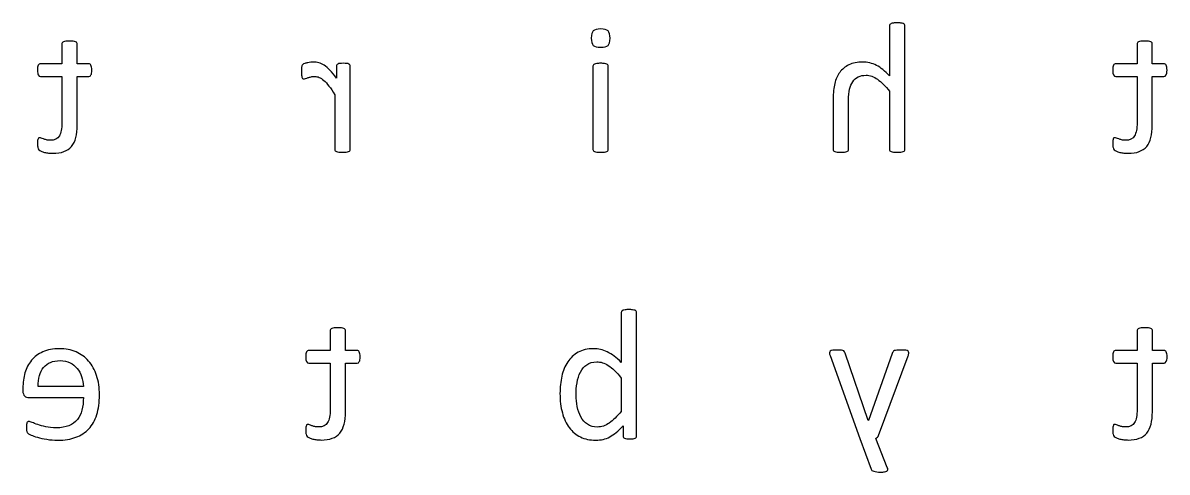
# Model space of a CAD drawing. Extents: x 4 to 604, y -23 to 293.
# Drawn here: x 379.1 to 442.9, y 209.4 to 234.4 of the extents above; entities that cross this region are included whole.
import ezdxf

# ---------------------------------------------------------------- set-up
doc = ezdxf.new("R2010")
doc.units = 0
doc.layers.add('Layer_1', color=7, linetype='CONTINUOUS')

msp = doc.modelspace()

# ---------------------------------------------------------------- linework, layer by layer
at = {"layer": 'Layer_1', "color": 1}
for p, q in [((427.418923, 234.25988), (427.418923, 231.480476)), ((428.269598, 227.370672), (428.269598, 234.25988)), ((410.781556, 233.579211), (410.781556, 233.579211)), ((381.262467, 233.249177), (381.262467, 232.145666)), ((382.113113, 232.145666), (382.113113, 233.249177)), ((441.221001, 233.249177), (441.221001, 232.145666)), ((442.071675, 232.145666), (442.071675, 233.249177)), ((381.262467, 232.145666), (380.071517, 232.145666)), ((382.757567, 232.145666), (382.113113, 232.145666)), ((394.624927, 231.707375), (394.625491, 231.707366)), ((396.568958, 232.011613), (396.568958, 231.336097)), ((397.337224, 227.370677), (397.337224, 232.011613)), ((410.879488, 232.011607), (410.879488, 227.370672)), ((411.730134, 227.370672), (411.730134, 232.011607)), ((441.221001, 232.145666), (440.03008, 232.145666)), ((442.716102, 232.145666), (442.071675, 232.145666)), ((380.071658, 231.439227), (381.262608, 231.439227)), ((381.262608, 231.439227), (381.262608, 228.850617)), ((382.113226, 228.72686), (382.113226, 231.439227)), ((382.113226, 231.439227), (382.762845, 231.439227)), ((440.030221, 231.439227), (441.221142, 231.439227)), ((441.221142, 231.439227), (441.221142, 228.850617)), ((442.07176, 228.72686), (442.07176, 231.439227)), ((442.07176, 231.439227), (442.721351, 231.439227)), ((396.486578, 230.423379), (396.486578, 227.370677)), ((427.418923, 230.61417), (427.418923, 227.370672)), ((424.274008, 230.196484), (424.274065, 227.370672)), ((425.124682, 227.370672), (425.124682, 230.088195)), ((379.90176, 227.710995), (379.901506, 227.711006)), ((439.860295, 227.710995), (439.860069, 227.711006)), ((412.457336, 218.277644), (412.457336, 215.498238)), ((413.30801, 211.388436), (413.30801, 218.277644)), ((396.22476, 217.266936), (396.22476, 216.163427)), ((397.075434, 216.163427), (397.075434, 217.266936)), ((441.22594, 217.266936), (441.22594, 216.163427)), ((442.076586, 216.163427), (442.076586, 217.266936)), ((396.22476, 216.163427), (395.03381, 216.163427)), ((397.71986, 216.163427), (397.075434, 216.163427)), ((424.100216, 215.874688), (425.765468, 211.259519)), ((426.224305, 212.265072), (424.945725, 216.008761)), ((427.564832, 215.988133), (426.239827, 212.265072)), ((426.796623, 211.424538), (428.451546, 215.859208)), ((441.22594, 216.163427), (440.03499, 216.163427)), ((442.721012, 216.163427), (442.076586, 216.163427)), ((395.033698, 215.456991), (396.224647, 215.456991)), ((396.224647, 215.456991), (396.224647, 212.868378)), ((397.075547, 212.744621), (397.075547, 215.456991)), ((397.075547, 215.456991), (397.72511, 215.456991)), ((440.034878, 215.456991), (441.225827, 215.456991)), ((441.225827, 215.456991), (441.225827, 212.868378)), ((442.076699, 212.744621), (442.076699, 215.456991)), ((442.076699, 215.456991), (442.726262, 215.456991)), ((412.457307, 214.621619), (412.457307, 212.770402)), ((379.088227, 214.064724), (379.088114, 213.910009)), ((382.459851, 214.162683), (379.943924, 214.162683)), ((409.039201, 213.770781), (409.039173, 213.770781)), ((379.41806, 213.538732), (382.459851, 213.538732)), ((409.936244, 213.672805), (409.936244, 213.672805)), ((412.555238, 211.95566), (412.555238, 211.388436)), ((426.239827, 212.265072), (426.224305, 212.265072)), ((394.863489, 211.728753), (394.8638, 211.72877)), ((425.765468, 211.259519), (426.384156, 209.552687)), ((427.291585, 209.645513), (426.652295, 211.259528)), ((439.864698, 211.728753), (439.86498, 211.72877))]:
    msp.add_line(p, q, dxfattribs=at)
for points in [[(427.439526, 234.332075), (427.425697, 234.311445), (427.418923, 234.287374), (427.418923, 234.25988)], [(427.506582, 234.38364), (427.475622, 234.369896), (427.453298, 234.352694), (427.439526, 234.332075)], [(427.635444, 234.41458), (427.580467, 234.407694), (427.537513, 234.397393), (427.506582, 234.38364)], [(427.846829, 234.424881), (427.76092, 234.424873), (427.690449, 234.421438), (427.635444, 234.41458)], [(428.053048, 234.41458), (427.998072, 234.421438), (427.929322, 234.424881), (427.846829, 234.424881)], [(428.184508, 234.38364), (428.151854, 234.397384), (428.108054, 234.407685), (428.053048, 234.41458)], [(428.251535, 234.332075), (428.2394, 234.352706), (428.217161, 234.369882), (428.184508, 234.38364)], [(428.269598, 234.25988), (428.269598, 234.287368), (428.263671, 234.311439), (428.251535, 234.332075)], [(410.892385, 233.978846), (410.818471, 233.908366), (410.781556, 233.775155), (410.781556, 233.579211)], [(410.781556, 233.579211), (410.781556, 233.379818), (410.819346, 233.244027), (410.894953, 233.171843)], [(411.302256, 234.084558), (411.102895, 234.084549), (410.966299, 234.049314), (410.892385, 233.978846)], [(411.719861, 233.976269), (411.644225, 234.048456), (411.505033, 234.084549), (411.302256, 234.084558)], [(411.833286, 233.568898), (411.833286, 233.76828), (411.795468, 233.904071), (411.719861, 233.976269)], [(411.722429, 233.16926), (411.796343, 233.239728), (411.833286, 233.372943), (411.833286, 233.568898)], [(381.283069, 233.316213), (381.26924, 233.295583), (381.262467, 233.273237), (381.262467, 233.249177)], [(381.350097, 233.370358), (381.319165, 233.354892), (381.296813, 233.336833), (381.283069, 233.316213)], [(381.478959, 233.403877), (381.423982, 233.396991), (381.381028, 233.385815), (381.350097, 233.370358)], [(381.690344, 233.414178), (381.604435, 233.414173), (381.533964, 233.410735), (381.478959, 233.403877)], [(381.896592, 233.403877), (381.841587, 233.410735), (381.772837, 233.414178), (381.690344, 233.414178)], [(382.028023, 233.370358), (381.99537, 233.385824), (381.951569, 233.397), (381.896592, 233.403877)], [(382.09505, 233.316213), (382.082915, 233.336844), (382.060704, 233.354881), (382.028023, 233.370358)], [(382.113113, 233.249177), (382.113113, 233.273223), (382.107186, 233.29558), (382.09505, 233.316213)], [(410.894953, 233.171843), (410.970589, 233.099642), (411.109781, 233.063546), (411.312586, 233.063551)], [(411.312586, 233.063551), (411.511919, 233.063546), (411.648515, 233.098784), (411.722429, 233.16926)], [(441.241603, 233.316213), (441.227774, 233.295583), (441.221001, 233.273237), (441.221001, 233.249177)], [(441.308603, 233.370358), (441.2777, 233.354892), (441.255348, 233.336833), (441.241603, 233.316213)], [(441.437522, 233.403877), (441.382517, 233.396991), (441.339534, 233.385815), (441.308603, 233.370358)], [(441.648878, 233.414178), (441.56297, 233.414173), (441.492499, 233.410735), (441.437522, 233.403877)], [(441.855126, 233.403877), (441.800121, 233.410735), (441.731372, 233.414178), (441.648878, 233.414178)], [(441.986585, 233.370358), (441.953932, 233.385824), (441.910103, 233.397), (441.855126, 233.403877)], [(442.053613, 233.316213), (442.041478, 233.336844), (442.019238, 233.354881), (441.986585, 233.370358)], [(442.071675, 233.249177), (442.071675, 233.273223), (442.065749, 233.29558), (442.053613, 233.316213)], [(379.911723, 231.954886), (379.90495, 231.910191), (379.901563, 231.855186), (379.901563, 231.789874)], [(379.901563, 231.789874), (379.901563, 231.666114), (379.917085, 231.576734), (379.94796, 231.521734)], [(379.945223, 232.065755), (379.9297, 232.036528), (379.918694, 231.999573), (379.911723, 231.954886)], [(379.999381, 232.127632), (379.978779, 232.115609), (379.960717, 232.09497), (379.945223, 232.065755)], [(380.071517, 232.145666), (380.044142, 232.145663), (380.019983, 232.139654), (379.999381, 232.127632)], [(382.8323, 232.127632), (382.810004, 232.139654), (382.785056, 232.145666), (382.757567, 232.145666)], [(382.88643, 232.065755), (382.872601, 232.09497), (382.854652, 232.115595), (382.8323, 232.127632)], [(382.919958, 231.954886), (382.911209, 231.999573), (382.900202, 232.036528), (382.88643, 232.065755)], [(382.886543, 231.521734), (382.917474, 231.576734), (382.932968, 231.666114), (382.93294, 231.789874)], [(382.93294, 231.789874), (382.932968, 231.855186), (382.928707, 231.910191), (382.919958, 231.954886)], [(394.627749, 231.895591), (394.624927, 231.849177), (394.624927, 231.786439), (394.624927, 231.707375)], [(394.625491, 231.707366), (394.625491, 231.631733), (394.628314, 231.568135), (394.630571, 231.516573)], [(394.638191, 232.001303), (394.633111, 231.97723), (394.629725, 231.941997), (394.627749, 231.895591)], [(394.656254, 232.060604), (394.64948, 232.045138), (394.643271, 232.025363), (394.638191, 232.001303)], [(394.697514, 232.109592), (394.676912, 232.092405), (394.66314, 232.076067), (394.656254, 232.060604)], [(394.803207, 232.161154), (394.753366, 232.143967), (394.718145, 232.126774), (394.697514, 232.109592)], [(394.970734, 232.207566), (394.908871, 232.193821), (394.853019, 232.178339), (394.803207, 232.161154)], [(395.14859, 232.235926), (395.09192, 232.230761), (395.032625, 232.221307), (394.970734, 232.207566)], [(395.300708, 232.243659), (395.256032, 232.243653), (395.205317, 232.241119), (395.14859, 232.235926)], [(395.597154, 232.204983), (395.499195, 232.23075), (395.400361, 232.243653), (395.300708, 232.243659)], [(395.8936, 232.065757), (395.79392, 232.132785), (395.695085, 232.179197), (395.597154, 232.204983)], [(396.210677, 231.789877), (396.098945, 231.906756), (395.993253, 231.998715), (395.8936, 232.065757)], [(396.568958, 231.336097), (396.441817, 231.521732), (396.322352, 231.672991), (396.210677, 231.789877)], [(396.58702, 232.081226), (396.574885, 232.062317), (396.568958, 232.03911), (396.568958, 232.011613)], [(396.646315, 232.132791), (396.618658, 232.117325), (396.599043, 232.100129), (396.58702, 232.081226)], [(396.762309, 232.163734), (396.712468, 232.158569), (396.673804, 232.148268), (396.646315, 232.132791)], [(396.950494, 232.171466), (396.874859, 232.171461), (396.812121, 232.168926), (396.762309, 232.163734)], [(397.14122, 232.163734), (397.093101, 232.16887), (397.029545, 232.171466), (396.950494, 232.171466)], [(397.25981, 232.132791), (397.228878, 232.148257), (397.189367, 232.158558), (397.14122, 232.163734)], [(397.321701, 232.081226), (397.311259, 232.100135), (397.29077, 232.117317), (397.25981, 232.132791)], [(397.337224, 232.011613), (397.337224, 232.039101), (397.332144, 232.062314), (397.321701, 232.081226)], [(410.90009, 232.078641), (410.886261, 232.05801), (410.879488, 232.035667), (410.879488, 232.011607)], [(410.967118, 232.130208), (410.936186, 232.116464), (410.913834, 232.099263), (410.90009, 232.078641)], [(411.09598, 232.161146), (411.041032, 232.154259), (410.998049, 232.143958), (410.967118, 232.130208)], [(411.307393, 232.171447), (411.221456, 232.171441), (411.150985, 232.168004), (411.09598, 232.161146)], [(411.513613, 232.161146), (411.458608, 232.168004), (411.389858, 232.171447), (411.307393, 232.171447)], [(411.645044, 232.130208), (411.612419, 232.143953), (411.568618, 232.154254), (411.513613, 232.161146)], [(411.712071, 232.078641), (411.699936, 232.099271), (411.677725, 232.116453), (411.645044, 232.130208)], [(411.730134, 232.011607), (411.730134, 232.035653), (411.724207, 232.05801), (411.712071, 232.078641)], [(424.640079, 231.666117), (424.509466, 231.490786), (424.415825, 231.285382), (424.359098, 231.049901)], [(425.153046, 232.086376), (424.94169, 231.981522), (424.770691, 231.841433), (424.640079, 231.666117)], [(425.934096, 232.243653), (425.624808, 232.243648), (425.36443, 232.191222), (425.153046, 232.086376)], [(426.681674, 232.055439), (426.434222, 232.18091), (426.185048, 232.243648), (425.934096, 232.243653)], [(427.418923, 231.480476), (427.174886, 231.738301), (426.929155, 231.929955), (426.681674, 232.055439)], [(439.870257, 231.954886), (439.863484, 231.910191), (439.860097, 231.855186), (439.860097, 231.789874)], [(439.860097, 231.789874), (439.860097, 231.666114), (439.87562, 231.576734), (439.906466, 231.521734)], [(439.903785, 232.065755), (439.888263, 232.036528), (439.877256, 231.999573), (439.870257, 231.954886)], [(439.957887, 232.127632), (439.937285, 232.115609), (439.919223, 232.09497), (439.903785, 232.065755)], [(440.03008, 232.145666), (440.002422, 232.145663), (439.978518, 232.139654), (439.957887, 232.127632)], [(442.790862, 232.127632), (442.768567, 232.139654), (442.74359, 232.145666), (442.716102, 232.145666)], [(442.844992, 232.065755), (442.831164, 232.09497), (442.813214, 232.115595), (442.790862, 232.127632)], [(442.87852, 231.954886), (442.870054, 231.999573), (442.858765, 232.036528), (442.844992, 232.065755)], [(442.845077, 231.521734), (442.876037, 231.576734), (442.891503, 231.666114), (442.891503, 231.789874)], [(442.891503, 231.789874), (442.891503, 231.855186), (442.887269, 231.910191), (442.87852, 231.954886)], [(379.94796, 231.521734), (379.978892, 231.466727), (380.020124, 231.439224), (380.071658, 231.439227)], [(382.762845, 231.439227), (382.814378, 231.439224), (382.855611, 231.466715), (382.886543, 231.521734)], [(394.630571, 231.516573), (394.633958, 231.465005), (394.641014, 231.424611), (394.651174, 231.395392)], [(394.651174, 231.395392), (394.661616, 231.366168), (394.674316, 231.343822), (394.689866, 231.328359)], [(394.689866, 231.328359), (394.705388, 231.312893), (394.726809, 231.30516), (394.754298, 231.30516)], [(394.754298, 231.30516), (394.781955, 231.305154), (394.815314, 231.312893), (394.854825, 231.328359)], [(394.854825, 231.328359), (394.894364, 231.343824), (394.93904, 231.359293), (394.988881, 231.374767)], [(394.988881, 231.374767), (395.038721, 231.390233), (395.094573, 231.404841), (395.156436, 231.418599)], [(395.156436, 231.418599), (395.218299, 231.432343), (395.285327, 231.43923), (395.357519, 231.43923)], [(395.357519, 231.43923), (395.443428, 231.439227), (395.527643, 231.422042), (395.610136, 231.387665)], [(395.610136, 231.387665), (395.692602, 231.353285), (395.779385, 231.296561), (395.870486, 231.217496)], [(395.870486, 231.217496), (395.96156, 231.138426), (396.056922, 231.033575), (396.156603, 230.902943)], [(424.359098, 231.049901), (424.302372, 230.814412), (424.274036, 230.529941), (424.274008, 230.196484)], [(425.186574, 230.727615), (425.227806, 230.889184), (425.287976, 231.028413), (425.366998, 231.145298)], [(425.366998, 231.145298), (425.446049, 231.262178), (425.548326, 231.35156), (425.673746, 231.413443)], [(425.673746, 231.413443), (425.799222, 231.475317), (425.944425, 231.506255), (426.109412, 231.50626)], [(426.109412, 231.50626), (426.322518, 231.506255), (426.535596, 231.430625), (426.748674, 231.279371)], [(426.748674, 231.279371), (426.961808, 231.128108), (427.185215, 230.906374), (427.418923, 230.61417)], [(439.906466, 231.521734), (439.937398, 231.466727), (439.978659, 231.439224), (440.030221, 231.439227)], [(442.721351, 231.439227), (442.772913, 231.439224), (442.814146, 231.466715), (442.845077, 231.521734)], [(396.156603, 230.902943), (396.256284, 230.772307), (396.366266, 230.612451), (396.486578, 230.423379)], [(425.124682, 230.088195), (425.124682, 230.3529), (425.145285, 230.566037), (425.186574, 230.727615)], [(381.262608, 228.850617), (381.262608, 228.530907), (381.215336, 228.289407), (381.120819, 228.126116)], [(382.038465, 228.028139), (382.088305, 228.225808), (382.113226, 228.458715), (382.113226, 228.72686)], [(441.221142, 228.850617), (441.221142, 228.530907), (441.173898, 228.289407), (441.079354, 228.126116)], [(441.996999, 228.028139), (442.04684, 228.225808), (442.07176, 228.458715), (442.07176, 228.72686)], [(379.91192, 227.865692), (379.905147, 227.82444), (379.90176, 227.772875), (379.90176, 227.710995)], [(379.935063, 227.963669), (379.926596, 227.939595), (379.918694, 227.906945), (379.91192, 227.865692)], [(379.971159, 228.012657), (379.955637, 228.004049), (379.943783, 227.987737), (379.935063, 227.963669)], [(380.020124, 228.025554), (380.002909, 228.025554), (379.986625, 228.021265), (379.971159, 228.012657)], [(380.112919, 228.002356), (380.078544, 228.017821), (380.047613, 228.025554), (380.020124, 228.025554)], [(380.236674, 227.953368), (380.188555, 227.970555), (380.147294, 227.986881), (380.112919, 228.002356)], [(380.401632, 227.904377), (380.339769, 227.919842), (380.284764, 227.936177), (380.236674, 227.953368)], [(380.612989, 227.881178), (380.533966, 227.881178), (380.463496, 227.888911), (380.401632, 227.904377)], [(381.120819, 228.126116), (381.026331, 227.962822), (380.857026, 227.881178), (380.612989, 227.881178)], [(381.798717, 227.538264), (381.908727, 227.667177), (381.988624, 227.830471), (382.038465, 228.028139)], [(439.870455, 227.865692), (439.863682, 227.82444), (439.860295, 227.772875), (439.860295, 227.710995)], [(439.893597, 227.963669), (439.88513, 227.939595), (439.877228, 227.906945), (439.870455, 227.865692)], [(439.929665, 228.012657), (439.914143, 228.004049), (439.90229, 227.987737), (439.893597, 227.963669)], [(439.978659, 228.025554), (439.961443, 228.025554), (439.945131, 228.021265), (439.929665, 228.012657)], [(440.071454, 228.002356), (440.037079, 228.017821), (440.006147, 228.025554), (439.978659, 228.025554)], [(440.19518, 227.953368), (440.147089, 227.970555), (440.105828, 227.986881), (440.071454, 228.002356)], [(440.360167, 227.904377), (440.298304, 227.919842), (440.243299, 227.936177), (440.19518, 227.953368)], [(440.571551, 227.881178), (440.492473, 227.881178), (440.422058, 227.888911), (440.360167, 227.904377)], [(441.079354, 228.126116), (440.984866, 227.962822), (440.815561, 227.881178), (440.571551, 227.881178)], [(441.75728, 227.538264), (441.867234, 227.667177), (441.947159, 227.830471), (441.996999, 228.028139)], [(379.901506, 227.711006), (379.901506, 227.611311), (379.90828, 227.532244), (379.922109, 227.473804)], [(379.922109, 227.473804), (379.935938, 227.415362), (379.956483, 227.372388), (379.984, 227.344888)], [(379.984, 227.344888), (380.011376, 227.317399), (380.052721, 227.291604), (380.107698, 227.267539)], [(380.107698, 227.267539), (380.162703, 227.243466), (380.225441, 227.223707), (380.295884, 227.208239)], [(380.295884, 227.208239), (380.366355, 227.192773), (380.441115, 227.179878), (380.520166, 227.169563)], [(380.520166, 227.169563), (380.599188, 227.159262), (380.678267, 227.154097), (380.757317, 227.154097)], [(380.757317, 227.154097), (380.997912, 227.154097), (381.204131, 227.185898), (381.375976, 227.249494)], [(381.375976, 227.249494), (381.547822, 227.313093), (381.688735, 227.40935), (381.798717, 227.538264)], [(396.486578, 227.370677), (396.486578, 227.343189), (396.493351, 227.319971), (396.50718, 227.301064)], [(396.50718, 227.301064), (396.521009, 227.282156), (396.543248, 227.265826), (396.574179, 227.252076)], [(396.574179, 227.252076), (396.605111, 227.238332), (396.648093, 227.228003), (396.70307, 227.221136)], [(396.70307, 227.221136), (396.758075, 227.21425), (396.828518, 227.210835), (396.914455, 227.210835)], [(396.914455, 227.210835), (396.996948, 227.210835), (397.065698, 227.214278), (397.120674, 227.221136)], [(397.120674, 227.221136), (397.175651, 227.228023), (397.21948, 227.238324), (397.252134, 227.252076)], [(397.252134, 227.252076), (397.284787, 227.265821), (397.307139, 227.282156), (397.319161, 227.301064)], [(397.319161, 227.301064), (397.331297, 227.319973), (397.337224, 227.343175), (397.337224, 227.370677)], [(410.879488, 227.370672), (410.879488, 227.343183), (410.886261, 227.319965), (410.90009, 227.301059)], [(410.90009, 227.301059), (410.913919, 227.28215), (410.936186, 227.265821), (410.967118, 227.252071)], [(410.967118, 227.252071), (410.998049, 227.238326), (411.041032, 227.227997), (411.09598, 227.221131)], [(411.09598, 227.221131), (411.150985, 227.214244), (411.221456, 227.21083), (411.307393, 227.21083)], [(411.307393, 227.21083), (411.389858, 227.21083), (411.458608, 227.214273), (411.513613, 227.221131)], [(411.513613, 227.221131), (411.568618, 227.228017), (411.612419, 227.238318), (411.645044, 227.252071)], [(411.645044, 227.252071), (411.677725, 227.265815), (411.700049, 227.28215), (411.712071, 227.301059)], [(411.712071, 227.301059), (411.724207, 227.319968), (411.730134, 227.343169), (411.730134, 227.370672)], [(424.274065, 227.370672), (424.274093, 227.343183), (424.280838, 227.319965), (424.294667, 227.301059)], [(424.294667, 227.301059), (424.308496, 227.28215), (424.330763, 227.265821), (424.361695, 227.252071)], [(424.361695, 227.252071), (424.392654, 227.238326), (424.435609, 227.227997), (424.490614, 227.221131)], [(424.490614, 227.221131), (424.545591, 227.214244), (424.614312, 227.21083), (424.696805, 227.21083)], [(424.696805, 227.21083), (424.78277, 227.21083), (424.853185, 227.214273), (424.90819, 227.221131)], [(424.90819, 227.221131), (424.963195, 227.228017), (425.006149, 227.238318), (425.037081, 227.252071)], [(425.037081, 227.252071), (425.06804, 227.265815), (425.090336, 227.28215), (425.10408, 227.301059)], [(425.10408, 227.301059), (425.117909, 227.319968), (425.124682, 227.343169), (425.124682, 227.370672)], [(427.418923, 227.370672), (427.418923, 227.343183), (427.425697, 227.319965), (427.439526, 227.301059)], [(427.439526, 227.301059), (427.453354, 227.28215), (427.475622, 227.265821), (427.506582, 227.252071)], [(427.506582, 227.252071), (427.537513, 227.238326), (427.580467, 227.227997), (427.635444, 227.221131)], [(427.635444, 227.221131), (427.690449, 227.214244), (427.76092, 227.21083), (427.846829, 227.21083)], [(427.846829, 227.21083), (427.929322, 227.21083), (427.998072, 227.214273), (428.053048, 227.221131)], [(428.053048, 227.221131), (428.108054, 227.228017), (428.151854, 227.238318), (428.184508, 227.252071)], [(428.184508, 227.252071), (428.217161, 227.265815), (428.239513, 227.28215), (428.251535, 227.301059)], [(428.251535, 227.301059), (428.263671, 227.319968), (428.269598, 227.343169), (428.269598, 227.370672)], [(439.860069, 227.711006), (439.860069, 227.611311), (439.866842, 227.532244), (439.880671, 227.473804)], [(439.880671, 227.473804), (439.8945, 227.415362), (439.915018, 227.372388), (439.942506, 227.344888)], [(439.942506, 227.344888), (439.969882, 227.317399), (440.011256, 227.291604), (440.066261, 227.267539)], [(440.066261, 227.267539), (440.121238, 227.243466), (440.183976, 227.223707), (440.254418, 227.208239)], [(440.254418, 227.208239), (440.324889, 227.192773), (440.39965, 227.179878), (440.478672, 227.169563)], [(440.478672, 227.169563), (440.557751, 227.159262), (440.636801, 227.154097), (440.715852, 227.154097)], [(440.715852, 227.154097), (440.956446, 227.154097), (441.162666, 227.185898), (441.334511, 227.249494)], [(441.334511, 227.249494), (441.506384, 227.313093), (441.64727, 227.40935), (441.75728, 227.538264)], [(412.477938, 218.349836), (412.464109, 218.329206), (412.457336, 218.305141), (412.457336, 218.277644)], [(412.544966, 218.401401), (412.514034, 218.387657), (412.491682, 218.370456), (412.477938, 218.349836)], [(412.673856, 218.432341), (412.61888, 218.425455), (412.575897, 218.415154), (412.544966, 218.401401)], [(412.885241, 218.442642), (412.799304, 218.442634), (412.728862, 218.439199), (412.673856, 218.432341)], [(413.091461, 218.432341), (413.036456, 218.439199), (412.967734, 218.442642), (412.885241, 218.442642)], [(413.22292, 218.401401), (413.190267, 218.415145), (413.146438, 218.425447), (413.091461, 218.432341)], [(413.289948, 218.349836), (413.277812, 218.370467), (413.255573, 218.387646), (413.22292, 218.401401)], [(413.30801, 218.277644), (413.30801, 218.305132), (413.302083, 218.3292), (413.289948, 218.349836)], [(396.245362, 217.333975), (396.231533, 217.313344), (396.22476, 217.290995), (396.22476, 217.266936)], [(396.31239, 217.388119), (396.281458, 217.372653), (396.259106, 217.354594), (396.245362, 217.333975)], [(396.441281, 217.421636), (396.386304, 217.414749), (396.343322, 217.403573), (396.31239, 217.388119)], [(396.652665, 217.431937), (396.566729, 217.431931), (396.496286, 217.428494), (396.441281, 217.421636)], [(396.858885, 217.421636), (396.80388, 217.428494), (396.735159, 217.431937), (396.652665, 217.431937)], [(396.990344, 217.388119), (396.957691, 217.403585), (396.913862, 217.414761), (396.858885, 217.421636)], [(397.057372, 217.333975), (397.045236, 217.354577), (397.022997, 217.372642), (396.990344, 217.388119)], [(397.075434, 217.266936), (397.075434, 217.290981), (397.069508, 217.313341), (397.057372, 217.333975)], [(441.246542, 217.333975), (441.232713, 217.313344), (441.22594, 217.290995), (441.22594, 217.266936)], [(441.313542, 217.388119), (441.282638, 217.372653), (441.260286, 217.354594), (441.246542, 217.333975)], [(441.442433, 217.421636), (441.387428, 217.414749), (441.344473, 217.403573), (441.313542, 217.388119)], [(441.653817, 217.431937), (441.567909, 217.431931), (441.497438, 217.428494), (441.442433, 217.421636)], [(441.860037, 217.421636), (441.80506, 217.428494), (441.736311, 217.431937), (441.653817, 217.431937)], [(441.991496, 217.388119), (441.958843, 217.403585), (441.915014, 217.414761), (441.860037, 217.421636)], [(442.058524, 217.333975), (442.046388, 217.354577), (442.024149, 217.372642), (441.991496, 217.388119)], [(442.076586, 217.266936), (442.076586, 217.290981), (442.070659, 217.313341), (442.058524, 217.333975)], [(380.199251, 216.086107), (379.943191, 215.969221), (379.732653, 215.811947), (379.567694, 215.614279)], [(381.129794, 216.261434), (380.765502, 216.261429), (380.455311, 216.202989), (380.199251, 216.086107)], [(382.052661, 216.08353), (381.777692, 216.202125), (381.470069, 216.261429), (381.129794, 216.261434)], [(382.75641, 215.573027), (382.562185, 215.794757), (382.32763, 215.964923), (382.052661, 216.08353)], [(394.873988, 215.972648), (394.867215, 215.927955), (394.863546, 215.872953), (394.863546, 215.807638)], [(394.863546, 215.807638), (394.863546, 215.683875), (394.879068, 215.594495), (394.909971, 215.539496)], [(394.907488, 216.083516), (394.891966, 216.054289), (394.880959, 216.017335), (394.873988, 215.972648)], [(394.961646, 216.145393), (394.941044, 216.13337), (394.922954, 216.112731), (394.907488, 216.083516)], [(395.03381, 216.163427), (395.006435, 216.163421), (394.982248, 216.157416), (394.961646, 216.145393)], [(397.794621, 216.145393), (397.772326, 216.157416), (397.747349, 216.163427), (397.71986, 216.163427)], [(397.848751, 216.083516), (397.834922, 216.112731), (397.816945, 216.133359), (397.794621, 216.145393)], [(397.882279, 215.972648), (397.87353, 216.017335), (397.862524, 216.054289), (397.848751, 216.083516)], [(397.848864, 215.539496), (397.879796, 215.594495), (397.895262, 215.683875), (397.895262, 215.807638)], [(397.895262, 215.807638), (397.895262, 215.872953), (397.891028, 215.927955), (397.882279, 215.972648)], [(410.052266, 216.060309), (409.813393, 215.926233), (409.619196, 215.74661), (409.469675, 215.521445)], [(410.91581, 216.261417), (410.578977, 216.261412), (410.291139, 216.194375), (410.052266, 216.060309)], [(411.307647, 216.220162), (411.183892, 216.247651), (411.053308, 216.261412), (410.91581, 216.261417)], [(411.678826, 216.088669), (411.555099, 216.148828), (411.431373, 216.192657), (411.307647, 216.220162)], [(412.057765, 215.854044), (411.928874, 215.950296), (411.80258, 216.028505), (411.678826, 216.088669)], [(412.457336, 215.498238), (412.319837, 215.639182), (412.186684, 215.757786), (412.057765, 215.854044)], [(424.113113, 216.127362), (424.083903, 216.103288), (424.069284, 216.070635), (424.069284, 216.029385)], [(424.069284, 216.029385), (424.069284, 215.988127), (424.079726, 215.936563), (424.100216, 215.874688)], [(424.249737, 216.17635), (424.187874, 216.167742), (424.142352, 216.15143), (424.113113, 216.127362)], [(424.486917, 216.189247), (424.390651, 216.189245), (424.3116, 216.184958), (424.249737, 216.17635)], [(424.739534, 216.17635), (424.681086, 216.184929), (424.59687, 216.189247), (424.486917, 216.189247)], [(424.870965, 216.135095), (424.841755, 216.154004), (424.797926, 216.167748), (424.739534, 216.17635)], [(424.945725, 216.008761), (424.925123, 216.074073), (424.900203, 216.116183), (424.870965, 216.135095)], [(427.61377, 216.093845), (427.598247, 216.06805), (427.58202, 216.032817), (427.564832, 215.988133)], [(427.68853, 216.153146), (427.654184, 216.139401), (427.629264, 216.119623), (427.61377, 216.093845)], [(427.82775, 216.181506), (427.76933, 216.176341), (427.722905, 216.166887), (427.68853, 216.153146)], [(428.070066, 216.189239), (427.966942, 216.189236), (427.88617, 216.186699), (427.82775, 216.181506)], [(428.317519, 216.176341), (428.255656, 216.184921), (428.173162, 216.189239), (428.070066, 216.189239)], [(428.451546, 216.127353), (428.424171, 216.151399), (428.37941, 216.167739), (428.317519, 216.176341)], [(428.492807, 216.029377), (428.492807, 216.070627), (428.478978, 216.103283), (428.451546, 216.127353)], [(428.451546, 215.859208), (428.479204, 215.931398), (428.492807, 215.988119), (428.492807, 216.029377)], [(439.875196, 215.972648), (439.868423, 215.927955), (439.864754, 215.872953), (439.864754, 215.807638)], [(439.864754, 215.807638), (439.864754, 215.683875), (439.880276, 215.594495), (439.911151, 215.539496)], [(439.908668, 216.083516), (439.893146, 216.054289), (439.882139, 216.017335), (439.875196, 215.972648)], [(439.962826, 216.145393), (439.942224, 216.13337), (439.924134, 216.112731), (439.908668, 216.083516)], [(440.03499, 216.163427), (440.007615, 216.163421), (439.983428, 216.157416), (439.962826, 216.145393)], [(442.795773, 216.145393), (442.773477, 216.157416), (442.748501, 216.163427), (442.721012, 216.163427)], [(442.849903, 216.083516), (442.836074, 216.112731), (442.818097, 216.133359), (442.795773, 216.145393)], [(442.883431, 215.972648), (442.874964, 216.017335), (442.863676, 216.054289), (442.849903, 216.083516)], [(442.850016, 215.539496), (442.880948, 215.594495), (442.896413, 215.683875), (442.896413, 215.807638)], [(442.896413, 215.807638), (442.896413, 215.872953), (442.89218, 215.927955), (442.883431, 215.972648)], [(379.567694, 215.614279), (379.402735, 215.416605), (379.281549, 215.184559), (379.20422, 214.918141)], [(379.943924, 214.162683), (379.933482, 214.609585), (380.032429, 214.960232), (380.240371, 215.214627)], [(380.240371, 215.214627), (380.448312, 215.469014), (380.756809, 215.596211), (381.165777, 215.596217)], [(381.165777, 215.596217), (381.375468, 215.596211), (381.559336, 215.556675), (381.717437, 215.477616)], [(381.717437, 215.477616), (381.875538, 215.398543), (382.007872, 215.293691), (382.114411, 215.163059)], [(382.114411, 215.163059), (382.220978, 215.032424), (382.303443, 214.880304), (382.361892, 214.706703)], [(383.202349, 214.763441), (383.099225, 215.081426), (382.950579, 215.35129), (382.75641, 215.573027)], [(394.909971, 215.539496), (394.940903, 215.484488), (394.982136, 215.456985), (395.033698, 215.456991)], [(397.72511, 215.456991), (397.776672, 215.456985), (397.817933, 215.484479), (397.848864, 215.539496)], [(409.469675, 215.521445), (409.320182, 215.296268), (409.211046, 215.032424), (409.142297, 214.729907)], [(410.17856, 214.956797), (410.267884, 215.128679), (410.386474, 215.267047), (410.534273, 215.371904)], [(410.534273, 215.371904), (410.682073, 215.476752), (410.865941, 215.529175), (411.085905, 215.529178)], [(411.085905, 215.529178), (411.195915, 215.529175), (411.304176, 215.513712), (411.410714, 215.482772)], [(411.410714, 215.482772), (411.517282, 215.451826), (411.625542, 215.400261), (411.735524, 215.328072)], [(411.735524, 215.328072), (411.845506, 215.255876), (411.959778, 215.163056), (412.078368, 215.049614)], [(412.078368, 215.049614), (412.196929, 214.936167), (412.323252, 214.793501), (412.457307, 214.621619)], [(439.911151, 215.539496), (439.942083, 215.484488), (439.983316, 215.456985), (440.034878, 215.456991)], [(442.726262, 215.456991), (442.777824, 215.456985), (442.819084, 215.484479), (442.850016, 215.539496)], [(379.20422, 214.918141), (379.126891, 214.651712), (379.088227, 214.367241), (379.088227, 214.064724)], [(382.361892, 214.706703), (382.420312, 214.533094), (382.452965, 214.351752), (382.459851, 214.162683)], [(383.357035, 213.688293), (383.357035, 214.087067), (383.305473, 214.44545), (383.202349, 214.763441)], [(409.142297, 214.729907), (409.073576, 214.427382), (409.039201, 214.107675), (409.039201, 213.770781)], [(409.990346, 214.363789), (410.026443, 214.587238), (410.089181, 214.784907), (410.17856, 214.956797)], [(379.088114, 213.910009), (379.088114, 213.775934), (379.121642, 213.680537), (379.188641, 213.623816)], [(409.039173, 213.770781), (409.039173, 213.368563), (409.083002, 213.006743), (409.170632, 212.685317)], [(409.936244, 213.672805), (409.936244, 213.910007), (409.954307, 214.140334), (409.990346, 214.363789)], [(379.188641, 213.623816), (379.255669, 213.567093), (379.332151, 213.538729), (379.41806, 213.538732)], [(382.459851, 213.538732), (382.459851, 213.280902), (382.434169, 213.048856), (382.382494, 212.842591)], [(383.207514, 212.584779), (383.307195, 212.901051), (383.357035, 213.268888), (383.357035, 213.688293)], [(410.000676, 213.030808), (409.957693, 213.242229), (409.936244, 213.456224), (409.936244, 213.672805)], [(382.382494, 212.842591), (382.33096, 212.636329), (382.245023, 212.459286), (382.12474, 212.311466)], [(382.764143, 211.795821), (382.960033, 212.005523), (383.107833, 212.268509), (383.207514, 212.584779)], [(396.224647, 212.868378), (396.224647, 212.548668), (396.177375, 212.307168), (396.082859, 212.14388)], [(397.000786, 212.045903), (397.050627, 212.243572), (397.075547, 212.476476), (397.075547, 212.744621)], [(409.170632, 212.685317), (409.25829, 212.363886), (409.387181, 212.08973), (409.557305, 211.862843)], [(410.206896, 212.458428), (410.112379, 212.628594), (410.04363, 212.819387), (410.000676, 213.030808)], [(412.457307, 212.770402), (412.223571, 212.485069), (412.000164, 212.267631), (411.787086, 212.118093)], [(441.225827, 212.868378), (441.225827, 212.548668), (441.178555, 212.307168), (441.084039, 212.14388)], [(442.001938, 212.045903), (442.051779, 212.243572), (442.076699, 212.476476), (442.076699, 212.744621)], [(379.291822, 212.030446), (379.286742, 211.987475), (379.284202, 211.935049), (379.284202, 211.873172)], [(379.284202, 211.873172), (379.28423, 211.828479), (379.287024, 211.789807), (379.289282, 211.757148)], [(379.314964, 212.130999), (379.304522, 212.106926), (379.296902, 212.073417), (379.291822, 212.030446)], [(379.358765, 212.185143), (379.339856, 212.173121), (379.325265, 212.155064), (379.314964, 212.130999)], [(379.423224, 212.203177), (379.399236, 212.203175), (379.377702, 212.197166), (379.358765, 212.185143)], [(379.606246, 212.149033), (379.525474, 212.185127), (379.464457, 212.203175), (379.423224, 212.203177)], [(379.915589, 212.02785), (379.790113, 212.072542), (379.687018, 212.112934), (379.606246, 212.149033)], [(380.361529, 211.906672), (380.189684, 211.942765), (380.041009, 211.98316), (379.915589, 212.02785)], [(380.949256, 211.852528), (380.729292, 211.852528), (380.533402, 211.870562), (380.361529, 211.906672)], [(381.655574, 211.971129), (381.463098, 211.892061), (381.227669, 211.852528), (380.949256, 211.852528)], [(382.12474, 212.311466), (382.004429, 212.163641), (381.84805, 212.050196), (381.655574, 211.971129)], [(394.873932, 211.883451), (394.867158, 211.842198), (394.863489, 211.790631), (394.863489, 211.728753)], [(394.897074, 211.981427), (394.888607, 211.957353), (394.880705, 211.924703), (394.873932, 211.883451)], [(394.93317, 212.030412), (394.917648, 212.021833), (394.905512, 212.005492), (394.897074, 211.981427)], [(394.982136, 212.04331), (394.96492, 212.04331), (394.948636, 212.03902), (394.93317, 212.030412)], [(395.074958, 212.020111), (395.040584, 212.035577), (395.009652, 212.04331), (394.982136, 212.04331)], [(395.198685, 211.971123), (395.150566, 211.98831), (395.109333, 212.004643), (395.074958, 212.020111)], [(395.363672, 211.922138), (395.301809, 211.937604), (395.246804, 211.953936), (395.198685, 211.971123)], [(395.575028, 211.898939), (395.495978, 211.898939), (395.425507, 211.906672), (395.363672, 211.922138)], [(396.082859, 212.14388), (395.988342, 211.980586), (395.819066, 211.898939), (395.575028, 211.898939)], [(396.761039, 211.556028), (396.871021, 211.684941), (396.950946, 211.848232), (397.000786, 212.045903)], [(409.557305, 211.862843), (409.727428, 211.63595), (409.936244, 211.462344), (410.183697, 211.342024)], [(410.575506, 212.048477), (410.424291, 212.15161), (410.301412, 212.288259), (410.206896, 212.458428)], [(411.122001, 211.89378), (410.908923, 211.89378), (410.726749, 211.945345), (410.575506, 212.048477)], [(411.787086, 212.118093), (411.57398, 211.968549), (411.352266, 211.89378), (411.122001, 211.89378)], [(412.173759, 211.594698), (412.294042, 211.69439), (412.421211, 211.814713), (412.555238, 211.95566)], [(439.87514, 211.883451), (439.868366, 211.842198), (439.864698, 211.790631), (439.864698, 211.728753)], [(439.898282, 211.981427), (439.889815, 211.957353), (439.881913, 211.924703), (439.87514, 211.883451)], [(439.93435, 212.030412), (439.918828, 212.021833), (439.906974, 212.005492), (439.898282, 211.981427)], [(439.983316, 212.04331), (439.9661, 212.04331), (439.949816, 212.03902), (439.93435, 212.030412)], [(440.076138, 212.020111), (440.041764, 212.035577), (440.010832, 212.04331), (439.983316, 212.04331)], [(440.199865, 211.971123), (440.151746, 211.98831), (440.110513, 212.004643), (440.076138, 212.020111)], [(440.364852, 211.922138), (440.302989, 211.937604), (440.247984, 211.953936), (440.199865, 211.971123)], [(440.576208, 211.898939), (440.497158, 211.898939), (440.426715, 211.906672), (440.364852, 211.922138)], [(441.084039, 212.14388), (440.989522, 211.980586), (440.820246, 211.898939), (440.576208, 211.898939)], [(441.76219, 211.556028), (441.872172, 211.684941), (441.952098, 211.848232), (442.001938, 212.045903)], [(379.289282, 211.757148), (379.292668, 211.724489), (379.296902, 211.695268), (379.302264, 211.669487)], [(379.302264, 211.669487), (379.307344, 211.64372), (379.316093, 211.620499), (379.327946, 211.599871)], [(379.327946, 211.599871), (379.340082, 211.579241), (379.355604, 211.559479), (379.374372, 211.54057)], [(379.374372, 211.54057), (379.393281, 211.521662), (379.449104, 211.490722), (379.541899, 211.447753)], [(379.541899, 211.447753), (379.634722, 211.404779), (379.755005, 211.362669), (379.902805, 211.321414)], [(379.902805, 211.321414), (380.050576, 211.280164), (380.221603, 211.243207), (380.415772, 211.210548)], [(380.415772, 211.210548), (380.609969, 211.17789), (380.817064, 211.16156), (381.037028, 211.16156)], [(381.037028, 211.16156), (381.418507, 211.16156), (381.752771, 211.214844), (382.039763, 211.321414)], [(382.039763, 211.321414), (382.326755, 211.427984), (382.568196, 211.586121), (382.764143, 211.795821)], [(394.8638, 211.72877), (394.8638, 211.629075), (394.870573, 211.550005), (394.884402, 211.491565)], [(394.884402, 211.491565), (394.898231, 211.433123), (394.918777, 211.390155), (394.946265, 211.362652)], [(394.946265, 211.362652), (394.973923, 211.335164), (395.015043, 211.309366), (395.07002, 211.285303)], [(395.07002, 211.285303), (395.124996, 211.26123), (395.187734, 211.241471), (395.258205, 211.226003)], [(395.258205, 211.226003), (395.328676, 211.210537), (395.403409, 211.197639), (395.482459, 211.187327)], [(395.71961, 211.171861), (395.960205, 211.171861), (396.166425, 211.203659), (396.33827, 211.267255)], [(396.33827, 211.267255), (396.510143, 211.330857), (396.651057, 211.427112), (396.761039, 211.556028)], [(410.183697, 211.342024), (410.431178, 211.221705), (410.714726, 211.161543), (411.034371, 211.161543)], [(411.444214, 211.205375), (411.56969, 211.234596), (411.692542, 211.281866), (411.812853, 211.347181)], [(411.812853, 211.347181), (411.933136, 211.412498), (412.053447, 211.495003), (412.173759, 211.594698)], [(412.555238, 211.388436), (412.555238, 211.360947), (412.562012, 211.336868), (412.575841, 211.316241)], [(412.575841, 211.316241), (412.58967, 211.29561), (412.611937, 211.279286), (412.642868, 211.267252)], [(412.642868, 211.267252), (412.6738, 211.25523), (412.712493, 211.245775), (412.758862, 211.238892)], [(412.758862, 211.238892), (412.805259, 211.232006), (412.864554, 211.228591), (412.936746, 211.228591)], [(412.936746, 211.228591), (413.005496, 211.228591), (413.063888, 211.232034), (413.112006, 211.238892)], [(413.112006, 211.238892), (413.160154, 211.245778), (413.199665, 211.255204), (413.230596, 211.267252)], [(413.230596, 211.267252), (413.261556, 211.279275), (413.282158, 211.295616), (413.292488, 211.316241)], [(413.292488, 211.316241), (413.302648, 211.336871), (413.30801, 211.360933), (413.30801, 211.388436)], [(426.652295, 211.259528), (426.683226, 211.273272), (426.712436, 211.295624), (426.739953, 211.326561)], [(426.739953, 211.326561), (426.767329, 211.357501), (426.786322, 211.390163), (426.796623, 211.424538)], [(439.86498, 211.72877), (439.86498, 211.629075), (439.871753, 211.550005), (439.885582, 211.491565)], [(439.885582, 211.491565), (439.899411, 211.433123), (439.919928, 211.390155), (439.947417, 211.362652)], [(439.947417, 211.362652), (439.974792, 211.335164), (440.016166, 211.309366), (440.071171, 211.285303)], [(440.071171, 211.285303), (440.126176, 211.26123), (440.188886, 211.241471), (440.259357, 211.226003)], [(440.259357, 211.226003), (440.3298, 211.210537), (440.404589, 211.197639), (440.483611, 211.187327)], [(440.72079, 211.171861), (440.961385, 211.171861), (441.167576, 211.203659), (441.339422, 211.267255)], [(441.339422, 211.267255), (441.511295, 211.330857), (441.652208, 211.427112), (441.76219, 211.556028)], [(395.482459, 211.187327), (395.56151, 211.177026), (395.640588, 211.171861), (395.71961, 211.171861)], [(411.034371, 211.161543), (411.182143, 211.161543), (411.318795, 211.176162), (411.444214, 211.205375)], [(440.483611, 211.187327), (440.562661, 211.177026), (440.64174, 211.171861), (440.72079, 211.171861)], [(426.384156, 209.552687), (426.404758, 209.497685), (426.457195, 209.455575), (426.541382, 209.426348)], [(426.541382, 209.426348), (426.625597, 209.397129), (426.753613, 209.382522), (426.925486, 209.382519)], [(426.925486, 209.382519), (427.014838, 209.382522), (427.087002, 209.386809), (427.142007, 209.395416)], [(427.142007, 209.395416), (427.197012, 209.404024), (427.23912, 209.418615), (427.26833, 209.439251)], [(427.26833, 209.439251), (427.29754, 209.459882), (427.313852, 209.487381), (427.317267, 209.521756)], [(427.317267, 209.521756), (427.320654, 209.556133), (427.312187, 209.597389), (427.291585, 209.645513)]]:
    msp.add_open_spline(points, degree=3, dxfattribs=at)

doc.saveas('drawing.dxf')
